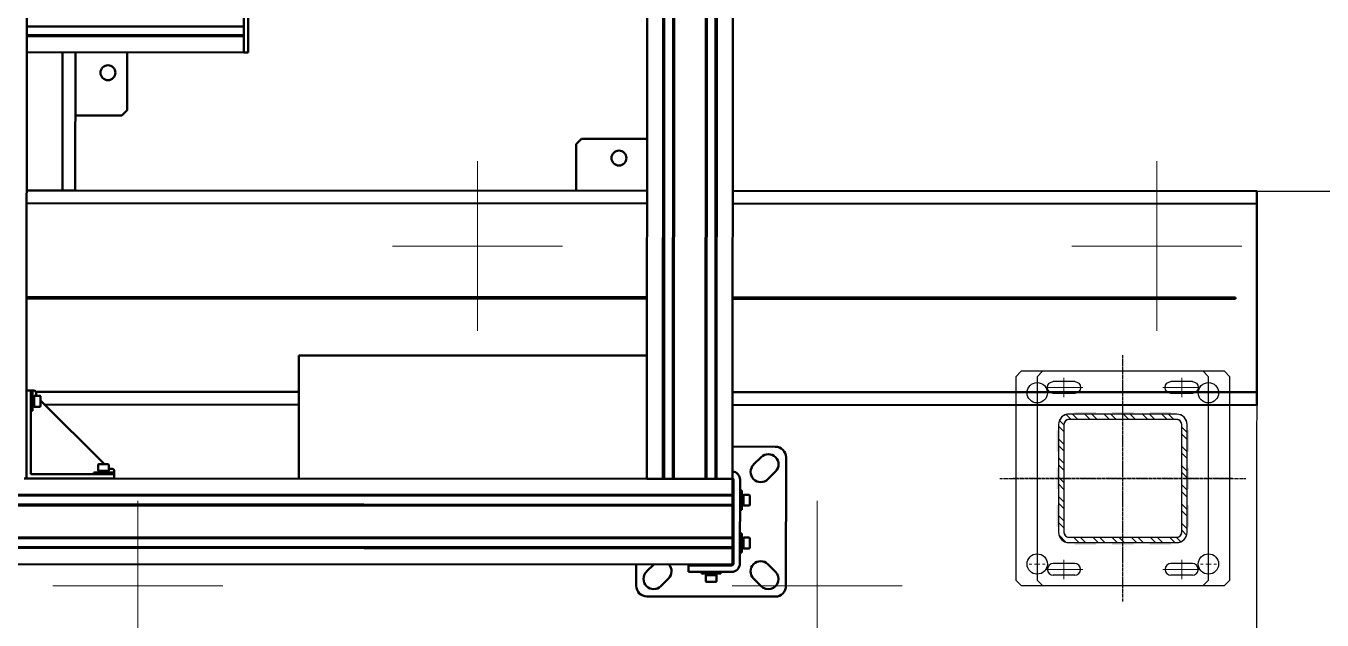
# Model space of a CAD drawing. Header units: millimetres. Extents: x 845401 to 948039, y 511594 to 550263.
# Drawn here: x 914943 to 916154, y 535198 to 535753 of the extents above; entities that cross this region are included whole.
import ezdxf

# ---------------------------------------------------------------- set-up
doc = ezdxf.new("R2010")
doc.units = ezdxf.units.MM
for name, pattern in [('ACAD_ISO02W100', [15, 12, -3]), ('CENTER', [0]), ('CENTERX2', [4, 2.5, -0.5, 0.5, -0.5])]:
    doc.linetypes.add(name, pattern=pattern)
for name, color, linetype in [('00', 7, 'Continuous'), ('DIM', 2, 'Continuous'), ('中心线层', 1, 'CENTERX2'), ('剖面线层', 2, 'Continuous'), ('焊接符号', 2, 'Continuous'), ('虚线', 4, 'ACAD_ISO02W100')]:
    doc.layers.add(name, color=color, linetype=linetype)
for name, color, linetype, lineweight in [('A-剖-0.10mm.......SECT-L01', 255, 'Continuous', 18), ('中心线', 1, 'CENTER', 9), ('可见 (ISO)', 7, 'Continuous', 50)]:
    doc.layers.add(name, color=color, linetype=linetype, lineweight=lineweight)

# ---------------------------------------------------------------- blocks, each defined once
blk = doc.blocks.new('20210329143249')
at = {"color": 7, "linetype": 'Continuous', "lineweight": 25}
for p, q in [((-1555, 44), (-1555, -452.8)), ((-1554, 45), (44, 45))]:
    blk.add_line(p, q, dxfattribs=at)
blk.add_arc((-1554, 44), 1, 90, 180, dxfattribs=at)
blk = doc.blocks.new('单件分离新结构核图')
at = {"layer": '可见 (ISO)'}
for p, q in [((4621786.4, 893985.1), (4621786.4, 896285.1)), ((4621801.4, 893985.1), (4621801.4, 896285.1)), ((4621802.4, 893985.1), (4621802.4, 896285.1)), ((4621810.6, 893985.1), (4621810.6, 896285.1)), ((4621811.6, 893985.1), (4621811.6, 896285.1)), ((4621841.2, 893985.1), (4621841.2, 896285.1)), ((4621842.2, 893985.1), (4621842.2, 896285.1)), ((4621850.4, 893985.1), (4621850.4, 896285.1)), ((4621851.4, 893985.1), (4621851.4, 896285.1)), ((4621866.4, 893985.1), (4621866.4, 896285.1)), ((4621206.4, 894067.1), (4621206.4, 895169.3)), ((4621413.4, 894387.6), (4621413.4, 894458.6)), ((4621409.4, 894387.6), (4621409.4, 894423.1)), ((4621409.4, 894407.3), (4621206.4, 894407.3)), ((4621409.4, 894399.1), (4621206.4, 894399.1)), ((4621409.4, 894398.1), (4621206.4, 894398.1)), ((4621409.4, 894398.1), (4621409.4, 894387.6)), ((4621409.4, 894383.1), (4621206.4, 894383.1)), ((4621239.9, 894383.1), (4621239.9, 894254.1)), ((4621251.9, 894254.1), (4621251.9, 894383.1)), ((4621300.4, 894383.1), (4621300.4, 894329.1)), ((4621409.4, 894387.6), (4621409.4, 894383.1)), ((4621409.4, 894383.1), (4621409.4, 894387.6)), ((4621409.4, 894383.1), (4621413.4, 894383.1)), ((4621413.4, 894387.6), (4621413.4, 894383.1)), ((4621252.4, 894324.1), (4621251.9, 894324.1)), ((4621295.4, 894324.1), (4621252.4, 894324.1)), ((4621300.4, 894329.1), (4621295.4, 894324.1)), ((4621720.1, 894297.6), (4621725.1, 894302.6)), ((4621786.4, 894302.6), (4621725.1, 894302.6)), ((4621720.1, 894254.6), (4621720.1, 894297.6)), ((4621206.4, 894254.1), (4621239.9, 894254.1)), ((4621249.9, 894254.1), (4621239.9, 894254.1)), ((4621249.9, 894254.1), (4621251.9, 894254.1)), ((4621251.9, 894254.1), (4621786.4, 894254.1)), ((4621720.1, 894254.1), (4621720.1, 894254.6)), ((4621866.4, 894254.1), (4622356.4, 894254.1)), ((4622356.4, 894254.1), (4622356.4, 894252.1)), ((4622356.4, 894254.1), (4622356.4, 894252.1)), ((4622356.4, 894242.1), (4622356.4, 894252.1)), ((4622356.4, 894242.1), (4622356.4, 894252.1)), ((4621786.4, 894242.1), (4621206.4, 894242.1)), ((4622356.4, 894242.1), (4621866.4, 894242.1)), ((4622356.4, 894242.1), (4622356.4, 894066.1)), ((4622356.4, 894066.1), (4622356.4, 894242.1)), ((4621786.4, 894154.8), (4621206.4, 894154.8)), ((4621206.4, 894153.3), (4621786.4, 894153.3)), ((4622336.4, 894154.8), (4621866.4, 894154.8)), ((4621866.4, 894153.3), (4622336.4, 894153.3)), ((4622336.4, 894154.8), (4622336.4, 894153.3)), ((4621461.1, 894100.1), (4621461.1, 893985.1)), ((4621786.4, 894100.1), (4621461.1, 894100.1)), ((4621206.4, 893985.1), (4621206.4, 894067.1)), ((4621206.4, 894067.1), (4621210.4, 894067.1)), ((4621210.4, 894067.1), (4621213.4, 894067.1)), ((4621210.4, 894067.1), (4621210.4, 893989.1)), ((4621210.4, 894066.1), (4621212, 894066.1)), ((4621212, 894066.1), (4621212, 894048.1)), ((4621212, 894061.7), (4621213.6, 894061.7)), ((4621213.6, 894062.1), (4621213.6, 894052.1)), ((4621219, 894062.1), (4621213.6, 894062.1)), ((4621461.1, 894066.1), (4621215.1, 894066.1)), ((4621215.4, 894065.1), (4621215.4, 894062.1)), ((4621219.6, 894061.5), (4621219.6, 894052.7)), ((4621219.6, 894057.9), (4621279.2, 893998.3)), ((4622356.4, 894066.1), (4621866.4, 894066.1)), ((4622356.4, 894056.1), (4622356.4, 894066.1)), ((4622356.4, 894056.1), (4622356.4, 894066.1)), ((4622356.4, 894056.1), (4622356.4, 894054.1)), ((4622356.4, 894056.1), (4622356.4, 894054.1)), ((4621210.4, 894048.1), (4621212, 894048.1)), ((4621212, 894052.4), (4621213.6, 894052.4)), ((4621219, 894052.1), (4621213.6, 894052.1)), ((4621223.4, 894054.1), (4621461.1, 894054.1)), ((4621866.4, 894054.1), (4622356.4, 894054.1)), ((4621866.4, 894015.1), (4621906.4, 894015.1)), ((4621273.4, 893997.7), (4621273.4, 893992.3)), ((4621274, 893998.3), (4621282.8, 893998.3)), ((4621283.4, 893997.7), (4621283.4, 893992.3)), ((4621893.2, 894005.3), (4621886.1, 893998.3)), ((4621916.4, 894005.1), (4621916.4, 893885.1)), ((4621204.3, 893985.1), (4621206.4, 893985.1)), ((4621288.4, 893985.1), (4621206.4, 893985.1)), ((4621210.4, 893989.1), (4621288.4, 893989.1)), ((4621269.4, 893990.7), (4621287.4, 893990.7)), ((4621269.4, 893989.1), (4621269.4, 893990.7)), ((4621273.4, 893992.3), (4621283.4, 893992.3)), ((4621273.7, 893990.7), (4621273.7, 893992.3)), ((4621277.5, 893992.3), (4621278, 893990.7)), ((4621278.7, 893990.7), (4621278.2, 893992.3)), ((4621283, 893990.7), (4621283, 893992.3)), ((4621283.4, 893994.1), (4621286.4, 893994.1)), ((4621287.4, 893989.1), (4621287.4, 893990.7)), ((4621288.4, 893992.1), (4621288.4, 893989.1)), ((4621288.4, 893989.1), (4621288.4, 893985.1)), ((4621786.4, 893985.1), (4621288.4, 893985.1)), ((4621786.4, 893985.1), (4621788.5, 893985.1)), ((4621801.4, 893985.1), (4621788.5, 893985.1)), ((4621802.4, 893985.1), (4621801.4, 893985.1)), ((4621810.6, 893985.1), (4621802.4, 893985.1)), ((4621811.6, 893985.1), (4621810.6, 893985.1)), ((4621841.2, 893985.1), (4621811.6, 893985.1)), ((4621842.2, 893985.1), (4621841.2, 893985.1)), ((4621850.4, 893985.1), (4621842.2, 893985.1)), ((4621851.4, 893985.1), (4621850.4, 893985.1)), ((4621864.3, 893985.1), (4621851.4, 893985.1)), ((4621864.3, 893985.1), (4621866.4, 893985.1)), ((4621866.4, 893983), (4621866.4, 893985.1)), ((4621866.4, 893983), (4621866.4, 893970.1)), ((4621867.4, 893984.1), (4621867.4, 893906.1)), ((4621873.4, 893906.1), (4621873.4, 893984.1)), ((4621899.5, 893984.8), (4621906.6, 893991.9)), ((4621866.4, 893974.9), (4621866.6, 893974.9)), ((4621866.6, 893974), (4621866.6, 893974.9)), ((4621866.6, 893969.2), (4621866.6, 893974)), ((4621873.4, 893974.1), (4621875, 893974.1)), ((4621875, 893974.1), (4621875, 893956.1)), ((4621866.4, 893970.1), (4619086.4, 893970.1)), ((4621866.4, 893969.1), (4619086.4, 893969.1)), ((4621866.4, 893960.9), (4619086.4, 893960.9)), ((4621866.4, 893959.9), (4619086.4, 893959.9)), ((4621866.4, 893970.1), (4621866.4, 893969.1)), ((4621866.4, 893969.1), (4621866.4, 893960.9)), ((4621866.4, 893960.9), (4621866.4, 893959.9)), ((4621866.4, 893959.9), (4621866.4, 893930.3)), ((4621867.4, 893969.2), (4621866.6, 893969.2)), ((4621866.6, 893958.5), (4621866.6, 893965.2)), ((4621866.6, 893960.9), (4621867.4, 893960.9)), ((4621866.6, 893955.4), (4621866.6, 893958.5)), ((4621875, 893969.7), (4621876.6, 893969.7)), ((4621875, 893960.4), (4621876.6, 893960.4)), ((4621876.6, 893970.1), (4621876.6, 893960.1)), ((4621882, 893970.1), (4621876.6, 893970.1)), ((4621882, 893960.1), (4621876.6, 893960.1)), ((4621882.6, 893969.5), (4621882.6, 893960.7)), ((4621866.4, 893955.2), (4621866.6, 893955.2)), ((4621866.6, 893955.4), (4621866.6, 893955.2)), ((4621866.6, 893955.2), (4621866.6, 893955.2)), ((4621873.4, 893956.1), (4621875, 893956.1)), ((4621866.4, 893934.9), (4621866.6, 893934.9)), ((4621866.6, 893934), (4621866.6, 893934.9)), ((4621866.4, 893930.3), (4619086.4, 893930.3)), ((4621866.4, 893929.3), (4619086.4, 893929.3)), ((4621866.4, 893930.3), (4621866.4, 893929.3)), ((4621866.4, 893929.3), (4621866.4, 893921.1)), ((4621866.6, 893929.2), (4621866.6, 893934)), ((4621867.4, 893929.2), (4621866.6, 893929.2)), ((4621866.6, 893918.5), (4621866.6, 893925.2)), ((4621873.4, 893934.1), (4621875, 893934.1)), ((4621875, 893934.1), (4621875, 893916.1)), ((4621875, 893929.7), (4621876.6, 893929.7)), ((4621876.6, 893930.1), (4621876.6, 893920.1)), ((4621882, 893930.1), (4621876.6, 893930.1)), ((4621882.6, 893929.5), (4621882.6, 893920.7)), ((4621866.4, 893921.1), (4619086.4, 893921.1)), ((4621866.4, 893920.1), (4619086.4, 893920.1)), ((4621866.4, 893921.1), (4621866.4, 893920.1)), ((4621866.4, 893920.1), (4621866.4, 893907.2)), ((4621866.4, 893915.2), (4621866.6, 893915.2)), ((4621866.6, 893920.9), (4621867.4, 893920.9)), ((4621866.6, 893915.4), (4621866.6, 893918.5)), ((4621866.6, 893915.4), (4621866.6, 893915.2)), ((4621866.6, 893915.2), (4621866.6, 893915.2)), ((4621873.4, 893916.1), (4621875, 893916.1)), ((4621875, 893920.4), (4621876.6, 893920.4)), ((4621882, 893920.1), (4621876.6, 893920.1)), ((4621866.4, 893905.1), (4619086.4, 893905.1)), ((4621776.4, 893885.1), (4621776.4, 893905.1)), ((4621792.9, 893905.1), (4621786.1, 893898.3)), ((4621825.4, 893904.1), (4621835.4, 893904.1)), ((4621825.4, 893904.1), (4621825.4, 893898.1)), ((4621835.4, 893898.1), (4621825.4, 893898.1)), ((4621865.4, 893904.1), (4621835.4, 893904.1)), ((4621835.4, 893898.1), (4621865.4, 893898.1)), ((4621837.4, 893898.1), (4621837.4, 893896.5)), ((4621843.4, 893904.1), (4621843.4, 893905.1)), ((4621849.4, 893904.1), (4621849.4, 893905.1)), ((4621855.4, 893898.1), (4621855.4, 893896.5)), ((4621866.4, 893905.1), (4621866.4, 893907.2)), ((4621906.6, 893898.3), (4621899.5, 893905.3)), ((4621799.5, 893884.8), (4621806.6, 893891.9)), ((4621855.4, 893896.5), (4621837.4, 893896.5)), ((4621851.4, 893894.9), (4621841.4, 893894.9)), ((4621841.4, 893889.5), (4621841.4, 893894.9)), ((4621841.7, 893896.5), (4621841.7, 893894.9)), ((4621850.8, 893888.9), (4621842, 893888.9)), ((4621846, 893896.5), (4621846.6, 893894.9)), ((4621847.2, 893894.9), (4621846.7, 893896.5)), ((4621851, 893896.5), (4621851, 893894.9)), ((4621851.4, 893889.5), (4621851.4, 893894.9)), ((4621886.1, 893891.9), (4621893.2, 893884.8)), ((4621906.4, 893875.1), (4621786.4, 893875.1))]:
    blk.add_line(p, q, dxfattribs=at)
for centre in [(4621282.4, 894364.1), (4621760.1, 894284.6)]:
    blk.add_circle(centre, 7, dxfattribs=at)
for centre, radius, start, end in [((4621213.4, 894065.1), 2, 0, 90), ((4621219, 894061.5), 0.6, 0, 90), ((4621219, 894052.7), 0.6, 270, 0), ((4621899.9, 893998.6), 9.5, 315, 135), ((4621906.4, 894005.1), 10, 0, 90), ((4621274, 893997.7), 0.6, 90, 180), ((4621282.8, 893997.7), 0.6, 0, 90), ((4621892.8, 893991.5), 9.5, 135, 315), ((4621286.4, 893992.1), 2, 0, 90), ((4621865.4, 893984.1), 8, 0, 82.8192), ((4621865.4, 893984.1), 2, 0, 60), ((4621882, 893969.5), 0.6, 0, 90), ((4621882, 893960.7), 0.6, 270, 0), ((4621882, 893929.5), 0.6, 0, 90), ((4621882, 893920.7), 0.6, 270, 0), ((4621792.8, 893891.5), 9.5, 135, 315), ((4621799.9, 893898.6), 9.5, 315, 42.8804), ((4621865.4, 893906.1), 8, 270, 0), ((4621865.4, 893906.1), 2, 270, 0), ((4621892.8, 893898.6), 9.5, 45, 225), ((4621899.9, 893891.5), 9.5, 225, 45), ((4621842, 893889.5), 0.6, 180, 270), ((4621850.8, 893889.5), 0.6, 270, 0), ((4621786.4, 893885.1), 10, 180, 270), ((4621906.4, 893885.1), 10, 270, 0)]:
    blk.add_arc(centre, radius, start, end, dxfattribs=at)
at = {"layer": 'DIM'}
blk.add_blockref('20210329143249', (4623911.4, 894209.1), dxfattribs=at)
blk = doc.blocks.new('C线')
at = {"layer": 'A-剖-0.10mm.......SECT-L01', "color": 1, "rotation": 359.9712527628268}
blk.add_blockref('单件分离新结构核图', (-3624841.2, -417498, 12.7), dxfattribs=at)
blk = doc.blocks.new('SW_CENTERMARKSYMBOL_1')
at = {"layer": '中心线层', "color": 0, "linetype": 'CENTERX2', "lineweight": 18}
for p, q in [((-5, 0), (-8, 0)), ((0, 0), (-2.5, 0)), ((0, 5), (0, 8)), ((0, 0), (0, 2.5)), ((0, 0), (0, -2.5)), ((0, 0), (2.5, 0)), ((5, 0), (8, 0)), ((0, -5), (0, -8))]:
    blk.add_line(p, q, dxfattribs=at)
blk = doc.blocks.new('A$C0EA93B13')
at = {"layer": '剖面线层'}
h = blk.add_hatch(dxfattribs=at)
h.set_pattern_fill('STEEL', color=256, scale=4, angle=360)
h.set_pattern_definition([(45, (-777.313, -2370.405), (-8.980256, 8.980256), []), (45, (-777.313, -2364.055), (-8.980256, 8.980256), [])])
h.paths.add_polyline_path([(174.1, 175), (123.7, 175), (123.7, 170), (174.1, 170, -0.414214), (178.7, 165.4), (178.7, 115), (183.7, 115), (183.7, 165.4, 0.414214)])
h.paths.add_polyline_path([(123.7, 175), (73.3, 175, 0.414214), (63.7, 165.4), (63.7, 115), (68.7, 115), (68.7, 165.4, -0.414214), (73.3, 170), (123.7, 170)])
h.paths.add_polyline_path([(68.7, 115), (63.7, 115), (63.7, 64.6, 0.414214), (73.3, 55), (123.7, 55), (123.7, 60), (73.3, 60, -0.414214), (68.7, 64.6)])
h.paths.add_polyline_path([(183.7, 115), (178.7, 115), (178.7, 64.6, -0.414214), (174.1, 60), (123.7, 60), (123.7, 55), (174.1, 55, 0.414214), (183.7, 64.6)])
at = {"color": 7, "linetype": 'Continuous', "lineweight": 25}
for p, q in [((28.7, 215), (23.7, 210)), ((23.7, 210), (23.7, 20)), ((218.7, 215), (28.7, 215)), ((223.7, 210), (218.7, 215)), ((223.7, 20), (223.7, 210)), ((174.1, 175), (73.3, 175)), ((174.1, 170), (73.3, 170)), ((63.7, 165.4), (63.7, 64.6)), ((68.7, 165.4), (68.7, 64.6)), ((178.7, 64.6), (178.7, 165.4)), ((183.7, 64.6), (183.7, 165.4)), ((73.3, 60), (174.1, 60)), ((73.3, 55), (174.1, 55)), ((23.7, 20), (28.7, 15)), ((28.7, 15), (218.7, 15)), ((218.7, 15), (223.7, 20))]:
    blk.add_line(p, q, dxfattribs=at)
for centre in [(43.7, 195), (203.7, 195), (43.7, 35), (203.7, 35)]:
    blk.add_circle(centre, 9.5, dxfattribs=at)
for centre, radius, start, end in [((73.3, 165.4), 9.6, 90, 180), ((73.3, 165.4), 4.6, 90, 180), ((174.1, 165.4), 9.6, 0, 90), ((174.1, 165.4), 4.6, 0, 90), ((73.3, 64.6), 9.6, 180, 270), ((73.3, 64.6), 4.6, 180, 270), ((174.1, 64.6), 9.6, 270, 0), ((174.1, 64.6), 4.6, 270, 0)]:
    blk.add_arc(centre, radius, start, end, dxfattribs=at)
at = {"layer": '中心线层'}
for p, q in [((123.7, 230), (123.7, 0)), ((8.7, 115), (238.7, 115))]:
    blk.add_line(p, q, dxfattribs=at)
for p in [(43.7, 195), (203.7, 195), (43.7, 35), (203.7, 35)]:
    blk.add_blockref('SW_CENTERMARKSYMBOL_1', p, dxfattribs=at)
blk = doc.blocks.new('DSGDG')
at = {"color": 7, "linetype": 'Continuous', "lineweight": 25}
for p, q in [((95.8, 1999.2), (115.8, 1999.2)), ((95.8, 1988.2), (115.8, 1988.2))]:
    blk.add_line(p, q, dxfattribs=at)
for centre, start, end in [((95.8, 1993.7), 90, 270), ((115.8, 1993.7), 270, 90)]:
    blk.add_arc(centre, 5.5, start, end, dxfattribs=at)
at = {"layer": '中心线'}
for p, q in [((105.8, 2002.7), (105.8, 1984.7)), ((105.8, 1999.9), (105.8, 1987.5)), ((88.3, 1993.7), (123.3, 1993.7))]:
    blk.add_line(p, q, dxfattribs=at)
blk = doc.blocks.new('A$C3A1C310D')
at = {"layer": '焊接符号'}
h = blk.add_hatch(color=256, dxfattribs=at)
h.dxf.hatch_style = 1
h.paths.add_polyline_path([(131.7, 173.9), (131.7, 171.9), (141.7, 171.9), (141.7, 173.9)])
h.paths.add_polyline_path([(121.7, 173.9), (121.7, 171.9), (131.7, 171.9), (131.7, 173.9)])
h = blk.add_hatch(color=256, dxfattribs=at)
h.dxf.hatch_style = 1
h.paths.add_polyline_path([(166.7, 173.9), (166.7, 171.9), (176.7, 171.9), (176.7, 173.9)])
h.paths.add_polyline_path([(156.7, 173.9), (156.7, 171.9), (166.7, 171.9), (166.7, 173.9)])
h = blk.add_hatch(color=256, dxfattribs=at)
h.dxf.hatch_style = 1
h.paths.add_polyline_path([(201.7, 173.9), (201.7, 171.9), (191.7, 171.9), (191.7, 173.9)])
h.paths.add_polyline_path([(211.7, 173.9), (211.7, 171.9), (201.7, 171.9), (201.7, 173.9)])
h = blk.add_hatch(color=256, dxfattribs=at)
h.dxf.hatch_style = 1
h.paths.add_polyline_path([(104.7, 146.9), (106.7, 146.9), (106.7, 136.9), (104.7, 136.9)])
h.paths.add_polyline_path([(104.7, 156.9), (106.7, 156.9), (106.7, 146.9), (104.7, 146.9)])
h = blk.add_hatch(color=256, dxfattribs=at)
h.dxf.hatch_style = 1
h.paths.add_polyline_path([(228.6, 146.9), (226.6, 146.9), (226.6, 136.9), (228.6, 136.9)])
h.paths.add_polyline_path([(228.6, 156.9), (226.6, 156.9), (226.6, 146.9), (228.6, 146.9)])
h = blk.add_hatch(color=256, dxfattribs=at)
h.dxf.hatch_style = 1
h.paths.add_polyline_path([(104.7, 111.9), (106.7, 111.9), (106.7, 101.9), (104.7, 101.9)])
h.paths.add_polyline_path([(104.7, 121.9), (106.7, 121.9), (106.7, 111.9), (104.7, 111.9)])
h = blk.add_hatch(color=256, dxfattribs=at)
h.dxf.hatch_style = 1
h.paths.add_polyline_path([(228.6, 111.9), (226.6, 111.9), (226.6, 101.9), (228.6, 101.9)])
h.paths.add_polyline_path([(228.6, 121.9), (226.6, 121.9), (226.6, 111.9), (228.6, 111.9)])
h = blk.add_hatch(color=256, dxfattribs=at)
h.dxf.hatch_style = 1
h.paths.add_polyline_path([(104.7, 76.9), (106.7, 76.9), (106.7, 86.9), (104.7, 86.9)])
h.paths.add_polyline_path([(104.7, 66.9), (106.7, 66.9), (106.7, 76.9), (104.7, 76.9)])
h = blk.add_hatch(color=256, dxfattribs=at)
h.dxf.hatch_style = 1
h.paths.add_polyline_path([(228.6, 76.9), (226.6, 76.9), (226.6, 86.9), (228.6, 86.9)])
h.paths.add_polyline_path([(228.6, 66.9), (226.6, 66.9), (226.6, 76.9), (228.6, 76.9)])
h = blk.add_hatch(color=256, dxfattribs=at)
h.dxf.hatch_style = 1
h.paths.add_polyline_path([(131.7, 49.9), (131.7, 51.9), (141.7, 51.9), (141.7, 49.9)])
h.paths.add_polyline_path([(121.7, 49.9), (121.7, 51.9), (131.7, 51.9), (131.7, 49.9)])
h = blk.add_hatch(color=256, dxfattribs=at)
h.dxf.hatch_style = 1
h.paths.add_polyline_path([(166.7, 49.9), (166.7, 51.9), (176.7, 51.9), (176.7, 49.9)])
h.paths.add_polyline_path([(156.7, 49.9), (156.7, 51.9), (166.7, 51.9), (166.7, 49.9)])
h = blk.add_hatch(color=256, dxfattribs=at)
h.dxf.hatch_style = 1
h.paths.add_polyline_path([(201.7, 49.9), (201.7, 51.9), (191.7, 51.9), (191.7, 49.9)])
h.paths.add_polyline_path([(211.7, 49.9), (211.7, 51.9), (201.7, 51.9), (201.7, 49.9)])
at = {"color": 7, "linetype": 'Continuous', "lineweight": 25}
for p, q in [((71.7, 191.9), (66.7, 186.9)), ((66.7, 186.9), (66.7, 36.9)), ((261.7, 191.9), (71.7, 191.9)), ((266.7, 186.9), (261.7, 191.9)), ((266.7, 36.9), (266.7, 186.9)), ((66.7, 36.9), (71.7, 31.9)), ((261.7, 31.9), (266.7, 36.9)), ((71.7, 31.9), (261.7, 31.9))]:
    blk.add_line(p, q, dxfattribs=at)
at = {"layer": '中心线层'}
for p, q in [((166.7, 9.4), (166.7, 214.4)), ((56.7, 111.9), (276.7, 111.9))]:
    blk.add_line(p, q, dxfattribs=at)
at = {"layer": '虚线'}
for p, q in [((217.1, 171.9), (116.3, 171.9)), ((106.7, 162.3), (106.7, 61.5)), ((111.7, 162.3), (111.7, 61.5)), ((217.1, 166.9), (116.3, 166.9)), ((221.7, 61.5), (221.7, 162.3)), ((226.7, 61.5), (226.7, 162.3)), ((116.3, 56.9), (217.1, 56.9)), ((116.3, 51.9), (217.1, 51.9))]:
    blk.add_line(p, q, dxfattribs=at)
for centre, radius, start, end in [((116.3, 162.3), 9.6, 90, 180), ((217.1, 162.3), 9.6, 0, 90), ((116.3, 162.3), 4.6, 90, 180), ((217.1, 162.3), 4.6, 0, 90), ((116.3, 61.5), 9.6, 180, 270), ((116.3, 61.5), 4.6, 180, 270), ((217.1, 61.5), 9.6, 270, 0), ((217.1, 61.5), 4.6, 270, 0)]:
    blk.add_arc(centre, radius, start, end, dxfattribs=at)
at = {"rotation": 89.99999999999999}
for p in [(2075.4, 61.1), (2075.4, -48.9)]:
    blk.add_blockref('DSGDG', p, dxfattribs=at)
at = {"xscale": -1, "rotation": 270}
for p in [(-1742.1, 61.1), (-1742.1, -48.9)]:
    blk.add_blockref('DSGDG', p, dxfattribs=at)
blk = doc.blocks.new('G$C8DB13656')
at = {"color": 0, "linetype": 'ByBlock', "lineweight": -2}
for name, p in [('A$C0EA93B13', (-8.7, 0)), ('A$C3A1C310D', (-51.7, 3.1))]:
    blk.add_blockref(name, p, dxfattribs=at)
blk = doc.blocks.new('G$C92EDEFAC')
at = {"color": 7, "xscale": -1, "rotation": 90}
blk.add_blockref('G$C8DB13656', (230, 230), dxfattribs=at)
blk = doc.blocks.new('立腿底板')
at = {"color": 2, "xscale": -1, "rotation": 180}
blk.add_blockref('G$C92EDEFAC', (-115, 115), dxfattribs=at)
blk = doc.blocks.new('BC线平台')
at = {"layer": 'A-剖-0.10mm.......SECT-L01'}
h = blk.add_hatch(dxfattribs=at)
h.set_pattern_fill('CROSS', color=2, scale=50)
h.set_pattern_definition([(0, (691447.87, 341554.85), (317.5, 317.5), [158.75, -476.25]), (90, (691527.24, 341475.47), (-317.5, 317.5), [158.75, -476.25])])
h.paths.add_polyline_path([(791174.1, 370096.4), (802932, 370096.4), (802932, 366396.4), (791174.1, 366396.4)])
blk.add_blockref('立腿底板', (795279.9, 367289.3, 1))

msp = doc.modelspace()

# ---------------------------------------------------------------- block references
at = {"layer": '00'}
for name, p in [('BC线平台', (120688.3, 168041.3, -1)), ('C线', (-81869.8, 61162.2))]:
    msp.add_blockref(name, p, dxfattribs=at)

doc.saveas('drawing.dxf')
